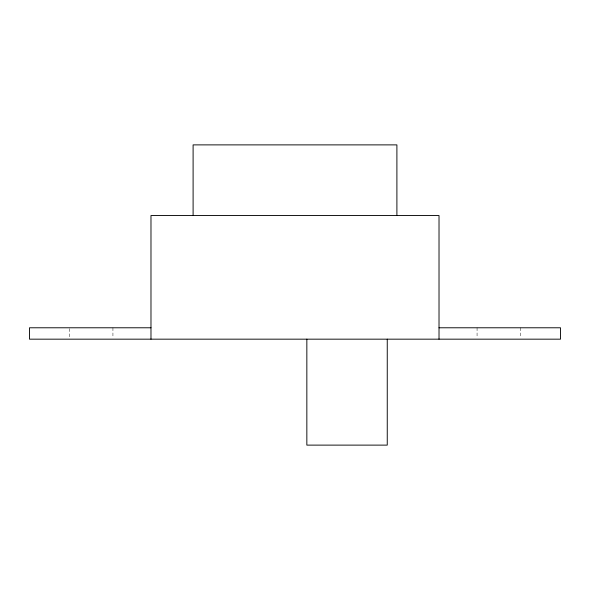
<?xml version="1.0" encoding="UTF-8"?>
<svg xmlns="http://www.w3.org/2000/svg" width="590" height="590" viewBox="0 0 590 590"><rect width="100%" height="100%" fill="white"/><g stroke="black" fill="none" stroke-linecap="round" stroke-linejoin="round"><path stroke-width="0.44" stroke-dasharray="2.95 2.21" d="M520.542 327.782L520.542 337.421M477.067 327.782L477.067 337.421M112.933 327.782L112.933 337.421M69.458 328.66L69.458 337.421"/><path stroke-width="0.89" d="M150.981 327.782L29.5 327.782L29.5 339.169L560.5 339.169L560.5 327.782L439.019 327.782M439.019 339.169L439.019 215.534L150.981 215.534L150.981 339.169M396.9 215.534L396.9 144.882L193.1 144.882L193.1 215.534M387.254 339.169L387.254 445.118L306.844 445.118L306.844 339.169"/></g></svg>
